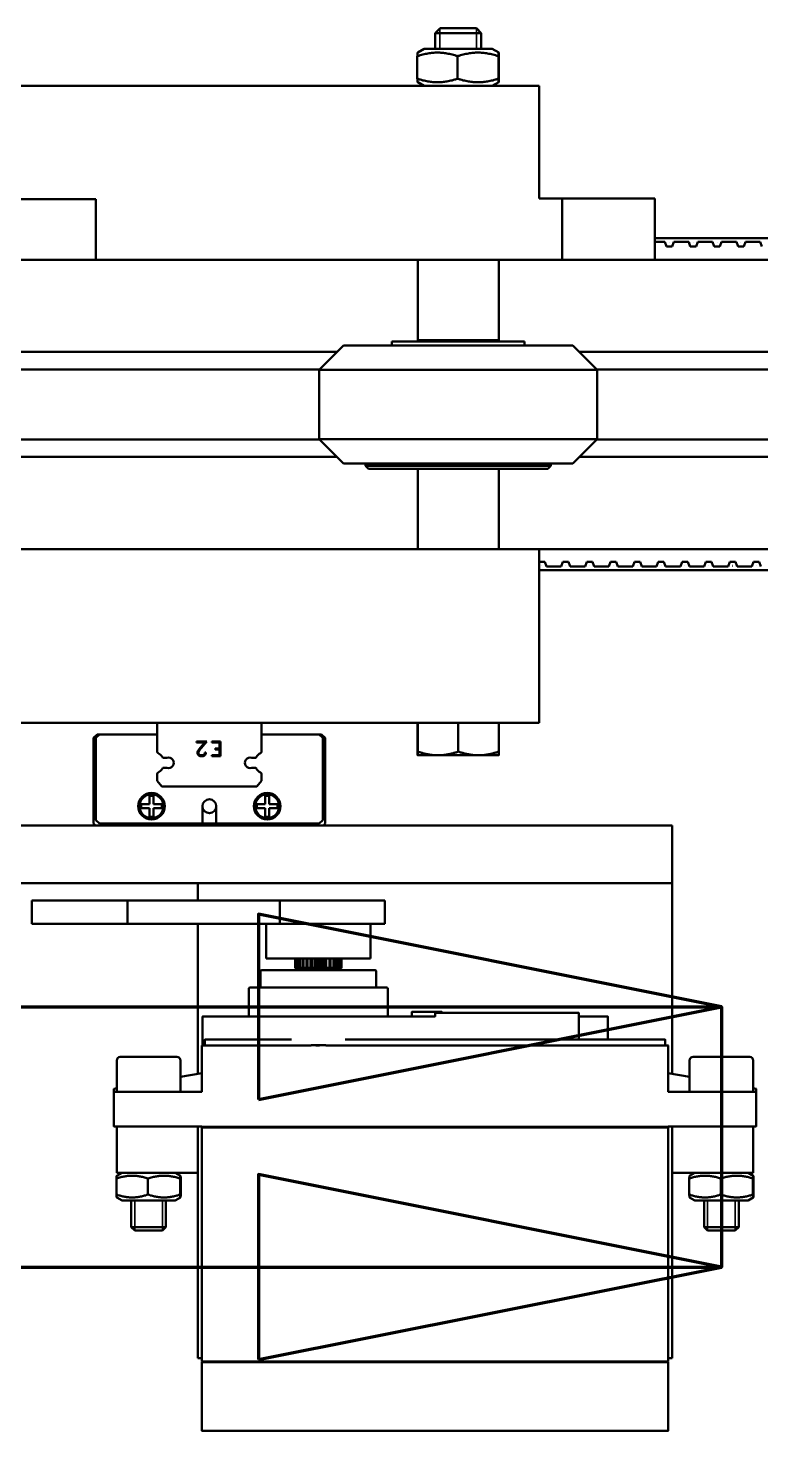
# Model space of a CAD drawing. Header units: millimetres. Extents: x 0 to 6720, y 0 to 4752.
# Drawn here: x 3018.8 to 3082.1, y 1817.4 to 1938.6 of the extents above; entities that cross this region are included whole.
import ezdxf

# ---------------------------------------------------------------- set-up
doc = ezdxf.new("R2010")
doc.units = ezdxf.units.MM
doc.header["$LTSCALE"] = 16
doc.linetypes.add('CHAIN', pattern=[0.3543, 0.2362, -0.0295, 0.0591, -0.0295])
for name, color, linetype, lineweight in [('Linia przekroju (ISO)', 7, 'CHAIN', 70), ('Widoczne (ISO)', 7, 'Continuous', 50), ('Widoczne wąskie (ISO)', 7, 'Continuous', 35)]:
    doc.layers.add(name, color=color, linetype=linetype, lineweight=lineweight)

# ---------------------------------------------------------------- blocks, each defined once
blk = doc.blocks.new('2dTransPrzekrój1')
at = {"layer": 'Linia przekroju (ISO)', "linetype": 'Continuous'}
for p, q in [((192.4192, 115.8785), (189.9192, 116.3785)), ((189.9192, 116.3785), (189.9192, 115.3785)), ((187.4192, 115.8785), (189.9192, 115.8785)), ((189.9192, 115.8785), (192.4192, 115.8785)), ((189.9192, 115.3785), (192.4192, 115.8785)), ((192.4192, 114.4737), (189.9192, 114.9737)), ((189.9192, 114.9737), (189.9192, 113.9737)), ((187.4192, 114.4737), (189.9192, 114.4737)), ((189.9192, 114.4737), (192.4192, 114.4737)), ((189.9192, 113.9737), (192.4192, 114.4737))]:
    blk.add_line(p, q, dxfattribs=at)
at = {"layer": 'Linia przekroju (ISO)', "linetype": 'CHAIN', "ltscale": 1.560925}
blk.add_line((192.4192, 115.8785), (192.4192, 114.4737), dxfattribs=at)
at = {"layer": 'Linia przekroju (ISO)', "linetype": 'Continuous', "lineweight": 140}
blk.add_line((192.4192, 115.8785), (192.4192, 114.4737), dxfattribs=at)
at = {"layer": 'Linia przekroju (ISO)', "linetype": 'Continuous', "flags": 128}
for points in [[(189.9192, 115.3785), (192.4192, 115.8785), (189.9192, 116.3785), (189.9192, 115.3785)], [(189.9192, 113.9737), (192.4192, 114.4737), (189.9192, 114.9737), (189.9192, 113.9737)]]:
    blk.add_lwpolyline(points, dxfattribs=at)
at = {"layer": 'Linia przekroju (ISO)'}
for points in [[(189.9192, 115.3785), (192.4192, 115.8785), (189.9192, 116.3785), (189.9192, 115.3785)], [(189.9192, 113.9737), (192.4192, 114.4737), (189.9192, 114.9737), (189.9192, 113.9737)]]:
    blk.add_solid(points, dxfattribs=at)

msp = doc.modelspace()

# ---------------------------------------------------------------- linework, layer by layer
at = {"layer": 'Widoczne (ISO)'}
for p, q in [((3054.39, 1938.57), (3053.96, 1938.14)), ((3054.39, 1938.57), (3057.53, 1938.57)), ((3057.53, 1938.57), (3057.96, 1938.14)), ((3057.96, 1938.14), (3053.96, 1938.14)), ((3053.96, 1936.77), (3053.96, 1938.14)), ((3057.96, 1936.77), (3057.96, 1938.14)), ((3052.43, 1936.14), (3052.43, 1934.2)), ((3053.01, 1936.77), (3052.46, 1936.46)), ((3058.91, 1936.77), (3053.01, 1936.77)), ((3055.91, 1936.14), (3055.91, 1934.2)), ((3058.91, 1936.77), (3059.46, 1936.46)), ((3059.43, 1936.14), (3059.43, 1934.2)), ((3059.48, 1936.14), (3059.48, 1934.2)), ((2962.96, 1933.57), (3062.96, 1933.57)), ((3053.01, 1933.57), (3052.46, 1933.89)), ((3058.91, 1933.57), (3059.46, 1933.89)), ((3062.96, 1933.57), (3062.96, 1923.85)), ((3014.66, 1923.81), (3024.66, 1923.81)), ((3024.66, 1923.81), (3024.66, 1918.57)), ((3062.96, 1923.85), (3064.96, 1923.85)), ((3064.96, 1923.85), (3064.96, 1918.57)), ((3064.96, 1923.85), (3072.96, 1923.85)), ((3072.96, 1923.85), (3072.96, 1918.57)), ((4017.77, 1920.41), (3072.96, 1920.43)), ((3072.96, 1920.11), (3073.82, 1920.11)), ((3073.82, 1920.11), (3073.96, 1919.72)), ((3073.96, 1919.72), (3074.45, 1919.72)), ((3074.21, 1920.07), (3074.21, 1920.07)), ((3074.21, 1920.07), (3074.21, 1920.07)), ((3074.21, 1920.07), (3074.21, 1920.07)), ((3074.21, 1920.07), (3074.21, 1920.07)), ((3074.45, 1919.72), (3074.6, 1920.11)), ((3074.6, 1920.11), (3075.88, 1920.11)), ((3075.88, 1920.11), (3076.02, 1919.72)), ((3076.02, 1919.72), (3076.52, 1919.72)), ((3076.27, 1920.07), (3076.27, 1920.07)), ((3076.27, 1920.07), (3076.27, 1920.07)), ((3076.27, 1920.07), (3076.27, 1920.07)), ((3076.27, 1920.07), (3076.27, 1920.07)), ((3076.52, 1919.72), (3076.66, 1920.11)), ((3076.66, 1920.11), (3077.94, 1920.11)), ((3077.94, 1920.11), (3078.08, 1919.72)), ((3078.08, 1919.72), (3078.58, 1919.72)), ((3078.33, 1920.07), (3078.33, 1920.07)), ((3078.33, 1920.07), (3078.33, 1920.07)), ((3078.33, 1920.07), (3078.33, 1920.07)), ((3078.33, 1920.07), (3078.33, 1920.07)), ((3078.58, 1919.72), (3078.72, 1920.11)), ((3078.72, 1920.11), (3080, 1920.11)), ((3080, 1920.11), (3080.15, 1919.72)), ((3080.15, 1919.72), (3080.64, 1919.72)), ((3080.39, 1920.07), (3080.39, 1920.07)), ((3080.39, 1920.07), (3080.39, 1920.07)), ((3080.39, 1920.07), (3080.39, 1920.07)), ((3080.39, 1920.07), (3080.39, 1920.07)), ((3080.64, 1919.72), (3080.78, 1920.11)), ((3080.78, 1920.11), (3082.06, 1920.11)), ((3082.06, 1920.11), (3082.21, 1919.72)), ((3024.66, 1918.57), (3014.66, 1918.57)), ((3064.96, 1918.57), (3024.66, 1918.57)), ((3052.46, 1918.57), (3052.46, 1911.62)), ((3059.46, 1918.57), (3059.46, 1911.62)), ((3064.96, 1918.57), (3072.96, 1918.57)), ((3072.96, 1918.57), (4017.77, 1918.57)), ((3045.48, 1910.6), (3001.26, 1910.6)), ((3046.06, 1911.17), (3043.96, 1909.07)), ((3046.06, 1911.17), (3065.86, 1911.17)), ((3050.22, 1911.5), (3061.69, 1911.5)), ((3050.22, 1911.5), (3050.22, 1911.17)), ((3052.46, 1911.62), (3059.46, 1911.62)), ((3053.96, 1911.5), (3053.96, 1911.62)), ((3057.96, 1911.5), (3057.96, 1911.62)), ((3061.69, 1911.5), (3061.69, 1911.17)), ((3065.86, 1911.17), (3067.96, 1909.07)), ((4017.77, 1910.6), (3066.43, 1910.6)), ((3001.26, 1909.1), (3043.98, 1909.1)), ((3043.96, 1909.07), (3067.96, 1909.07)), ((3043.96, 1909.07), (3043.96, 1903.07)), ((3067.93, 1909.1), (4017.77, 1909.1)), ((3067.96, 1909.07), (3067.96, 1903.07)), ((3043.98, 1903.05), (3001.26, 1903.05)), ((3043.96, 1903.07), (3067.96, 1903.07)), ((3046.06, 1900.97), (3043.96, 1903.07)), ((3065.86, 1900.97), (3067.96, 1903.07)), ((4017.77, 1903.05), (3067.93, 1903.05)), ((3001.26, 1901.55), (3045.48, 1901.55)), ((3046.06, 1900.97), (3065.86, 1900.97)), ((3047.96, 1900.97), (3047.96, 1900.77)), ((3063.96, 1900.97), (3063.96, 1900.77)), ((3066.43, 1901.55), (4017.77, 1901.55)), ((3047.96, 1900.77), (3063.96, 1900.77)), ((3048.21, 1900.52), (3047.96, 1900.77)), ((3048.21, 1900.52), (3063.71, 1900.52)), ((3052.46, 1900.52), (3052.46, 1893.57)), ((3059.46, 1900.52), (3059.46, 1893.57)), ((3063.71, 1900.52), (3063.96, 1900.77)), ((3011.26, 1893.57), (3062.96, 1893.57)), ((3062.96, 1893.57), (4017.77, 1893.57)), ((3062.96, 1878.57), (3062.96, 1893.57)), ((3063.44, 1892.47), (3062.96, 1892.47)), ((3063.58, 1892.07), (3063.44, 1892.47)), ((3065.01, 1892.47), (3064.86, 1892.07)), ((3065.5, 1892.47), (3065.01, 1892.47)), ((3065.64, 1892.07), (3065.5, 1892.47)), ((3067.07, 1892.47), (3066.92, 1892.07)), ((3067.56, 1892.47), (3067.07, 1892.47)), ((3067.7, 1892.07), (3067.56, 1892.47)), ((3069.13, 1892.47), (3068.98, 1892.07)), ((3069.62, 1892.47), (3069.13, 1892.47)), ((3069.76, 1892.07), (3069.62, 1892.47)), ((3071.19, 1892.47), (3071.04, 1892.07)), ((3071.68, 1892.47), (3071.19, 1892.47)), ((3071.82, 1892.07), (3071.68, 1892.47)), ((3073.25, 1892.47), (3073.11, 1892.07)), ((3073.74, 1892.47), (3073.25, 1892.47)), ((3073.88, 1892.07), (3073.74, 1892.47)), ((3075.31, 1892.47), (3075.17, 1892.07)), ((3075.8, 1892.47), (3075.31, 1892.47)), ((3075.94, 1892.07), (3075.8, 1892.47)), ((3077.37, 1892.47), (3077.23, 1892.07)), ((3077.86, 1892.47), (3077.37, 1892.47)), ((3078, 1892.07), (3077.86, 1892.47)), ((3079.43, 1892.47), (3079.29, 1892.07)), ((3079.92, 1892.47), (3079.43, 1892.47)), ((3080.06, 1892.07), (3079.92, 1892.47)), ((3081.49, 1892.47), (3081.35, 1892.07)), ((3081.98, 1892.47), (3081.49, 1892.47)), ((3082.12, 1892.07), (3081.98, 1892.47)), ((3062.96, 1891.76), (4017.77, 1891.74)), ((3063.19, 1892.12), (3063.19, 1892.12)), ((3063.19, 1892.12), (3063.19, 1892.12)), ((3063.19, 1892.12), (3063.19, 1892.12)), ((3063.19, 1892.12), (3063.19, 1892.12)), ((3064.86, 1892.07), (3063.58, 1892.07)), ((3065.25, 1892.12), (3065.25, 1892.12)), ((3065.25, 1892.12), (3065.25, 1892.12)), ((3065.25, 1892.12), (3065.25, 1892.12)), ((3065.25, 1892.12), (3065.25, 1892.12)), ((3066.92, 1892.07), (3065.64, 1892.07)), ((3067.32, 1892.12), (3067.31, 1892.12)), ((3067.31, 1892.12), (3067.32, 1892.12)), ((3067.31, 1892.12), (3067.31, 1892.12)), ((3067.32, 1892.12), (3067.32, 1892.12)), ((3068.98, 1892.07), (3067.7, 1892.07)), ((3069.38, 1892.12), (3069.37, 1892.12)), ((3069.37, 1892.12), (3069.38, 1892.12)), ((3069.37, 1892.12), (3069.37, 1892.12)), ((3069.38, 1892.12), (3069.38, 1892.12)), ((3071.04, 1892.07), (3069.76, 1892.07)), ((3071.44, 1892.12), (3071.43, 1892.12)), ((3071.43, 1892.12), (3071.44, 1892.12)), ((3071.43, 1892.12), (3071.43, 1892.12)), ((3071.44, 1892.12), (3071.44, 1892.12)), ((3073.11, 1892.07), (3071.82, 1892.07)), ((3073.5, 1892.12), (3073.49, 1892.12)), ((3073.49, 1892.12), (3073.5, 1892.12)), ((3073.49, 1892.12), (3073.49, 1892.12)), ((3073.5, 1892.12), (3073.5, 1892.12)), ((3075.17, 1892.07), (3073.88, 1892.07)), ((3075.56, 1892.12), (3075.55, 1892.12)), ((3075.55, 1892.12), (3075.56, 1892.12)), ((3075.55, 1892.12), (3075.55, 1892.12)), ((3075.56, 1892.12), (3075.56, 1892.12)), ((3077.23, 1892.07), (3075.94, 1892.07)), ((3077.62, 1892.12), (3077.61, 1892.12)), ((3077.61, 1892.12), (3077.62, 1892.12)), ((3077.61, 1892.12), (3077.61, 1892.12)), ((3077.62, 1892.12), (3077.62, 1892.12)), ((3079.29, 1892.07), (3078, 1892.07)), ((3079.68, 1892.12), (3079.67, 1892.12)), ((3079.67, 1892.12), (3079.68, 1892.12)), ((3079.67, 1892.12), (3079.67, 1892.12)), ((3079.68, 1892.12), (3079.68, 1892.12)), ((3081.35, 1892.07), (3080.06, 1892.07)), ((3081.74, 1892.12), (3081.73, 1892.12)), ((3081.73, 1892.12), (3081.74, 1892.12)), ((3081.73, 1892.12), (3081.73, 1892.12)), ((3081.74, 1892.12), (3081.74, 1892.12)), ((3062.96, 1878.57), (2993.55, 1878.57)), ((3029.96, 1876.07), (3029.96, 1878.57)), ((3038.96, 1878.57), (3038.96, 1876.07)), ((3052.45, 1878.57), (3052.45, 1876.09)), ((3052.46, 1878.57), (3052.46, 1876.09)), ((3055.97, 1878.57), (3055.97, 1876.09)), ((3059.46, 1878.57), (3059.46, 1876.09)), ((3024.76, 1877.57), (3024.46, 1877.27)), ((3024.46, 1877.27), (3024.46, 1869.87)), ((3024.66, 1877.27), (3024.96, 1877.57)), ((3024.66, 1870.17), (3024.66, 1877.27)), ((3024.96, 1877.57), (3024.76, 1877.57)), ((3024.96, 1877.57), (3029.96, 1877.57)), ((3033.36, 1876.88), (3033.36, 1876.96)), ((3033.36, 1876.96), (3034.24, 1876.96)), ((3034.06, 1876.88), (3033.36, 1876.88)), ((3033.66, 1876.42), (3034.06, 1876.88)), ((3034.24, 1876.96), (3033.74, 1876.4)), ((3034.67, 1876.88), (3034.67, 1876.96)), ((3034.67, 1876.96), (3035.41, 1876.96)), ((3035.33, 1876.88), (3034.67, 1876.88)), ((3035.33, 1876.37), (3035.33, 1876.88)), ((3035.41, 1876.96), (3035.41, 1875.69)), ((3038.96, 1877.57), (3043.96, 1877.57)), ((3043.96, 1877.57), (3044.26, 1877.27)), ((3044.16, 1877.57), (3043.96, 1877.57)), ((3044.46, 1877.27), (3044.16, 1877.57)), ((3044.26, 1877.27), (3044.26, 1870.17)), ((3044.46, 1869.87), (3044.46, 1877.27)), ((3030.79, 1875.54), (3030.51, 1875.54)), ((3033.42, 1876.06), (3033.48, 1876.18)), ((3033.42, 1875.94), (3033.42, 1876.06)), ((3033.48, 1875.81), (3033.42, 1875.94)), ((3033.48, 1876.18), (3033.66, 1876.42)), ((3033.55, 1875.75), (3033.48, 1875.81)), ((3033.57, 1876.17), (3033.51, 1876.05)), ((3033.51, 1876.05), (3033.51, 1875.94)), ((3033.51, 1875.94), (3033.56, 1875.83)), ((3033.67, 1875.69), (3033.55, 1875.75)), ((3033.56, 1875.83), (3033.68, 1875.77)), ((3033.74, 1876.4), (3033.57, 1876.17)), ((3033.91, 1875.69), (3033.67, 1875.69)), ((3033.68, 1875.77), (3033.91, 1875.77)), ((3033.91, 1875.77), (3034.02, 1875.83)), ((3034.04, 1875.75), (3033.91, 1875.69)), ((3034.02, 1875.83), (3034.08, 1875.94)), ((3034.1, 1875.81), (3034.04, 1875.75)), ((3034.08, 1876.01), (3034.16, 1876.01)), ((3034.08, 1875.94), (3034.08, 1876.01)), ((3034.16, 1875.93), (3034.1, 1875.81)), ((3034.16, 1876.01), (3034.16, 1875.93)), ((3034.67, 1875.77), (3035.33, 1875.77)), ((3034.67, 1875.69), (3034.67, 1875.77)), ((3035.41, 1875.69), (3034.67, 1875.69)), ((3034.97, 1876.28), (3034.97, 1876.37)), ((3034.97, 1876.37), (3035.33, 1876.37)), ((3035.33, 1876.28), (3034.97, 1876.28)), ((3035.33, 1875.77), (3035.33, 1876.28)), ((3038.41, 1875.54), (3038.13, 1875.54)), ((3052.46, 1875.77), (3052.46, 1875.77)), ((3052.46, 1875.77), (3054.22, 1875.77)), ((3052.46, 1875.77), (3052.46, 1875.77)), ((3054.22, 1875.77), (3057.72, 1875.77)), ((3057.72, 1875.77), (3059.46, 1875.77)), ((3059.46, 1875.77), (3059.46, 1875.77)), ((3030.51, 1874.69), (3030.79, 1874.69)), ((3038.13, 1874.69), (3038.41, 1874.69)), ((3029.96, 1873.56), (3029.96, 1874.16)), ((3030.36, 1873.07), (3029.96, 1873.56)), ((3038.56, 1873.07), (3030.36, 1873.07)), ((3038.96, 1873.56), (3038.56, 1873.07)), ((3038.96, 1874.16), (3038.96, 1873.56)), ((3033.86, 1869.87), (3033.86, 1871.37)), ((3035.06, 1871.37), (3035.06, 1869.87)), ((3074.46, 1869.72), (3004.96, 1869.72)), ((3024.46, 1869.87), (3024.61, 1869.72)), ((3024.96, 1869.87), (3024.66, 1870.17)), ((3033.86, 1869.87), (3024.96, 1869.87)), ((3035.06, 1869.87), (3033.86, 1869.87)), ((3043.96, 1869.87), (3035.06, 1869.87)), ((3044.26, 1870.17), (3043.96, 1869.87)), ((3044.31, 1869.72), (3044.46, 1869.87)), ((3074.46, 1869.72), (3074.46, 1864.72)), ((3074.46, 1864.72), (2994.46, 1864.72)), ((3033.46, 1864.72), (3033.46, 1863.22)), ((3074.46, 1864.72), (3074.46, 1848.25)), ((3019.12, 1863.22), (3021.18, 1863.22)), ((3019.12, 1861.22), (3019.12, 1863.22)), ((3021.18, 1863.22), (3027.39, 1863.22)), ((3027.39, 1861.22), (3027.39, 1863.22)), ((3027.39, 1863.22), (3040.54, 1863.22)), ((3040.54, 1863.22), (3049.63, 1863.22)), ((3040.54, 1861.22), (3040.54, 1863.22)), ((3049.63, 1861.22), (3049.63, 1863.22)), ((3021.18, 1861.22), (3019.12, 1861.22)), ((3027.39, 1861.22), (3021.18, 1861.22)), ((3027.39, 1861.22), (3040.54, 1861.22)), ((3033.46, 1861.22), (3033.46, 1848.25)), ((3039.38, 1861.22), (3039.38, 1858.22)), ((3040.54, 1861.22), (3049.63, 1861.22)), ((3048.38, 1861.22), (3048.38, 1858.22)), ((3039.38, 1858.22), (3048.38, 1858.22)), ((3041.88, 1857.42), (3041.88, 1858.22)), ((3041.88, 1858.22), (3041.88, 1857.38)), ((3041.88, 1857.42), (3041.92, 1857.42)), ((3041.88, 1857.38), (3042.36, 1857.22)), ((3041.92, 1857.42), (3041.92, 1858.22)), ((3042.39, 1857.22), (3041.93, 1857.38)), ((3041.94, 1857.42), (3041.94, 1858.22)), ((3041.94, 1857.42), (3042.04, 1857.42)), ((3042.04, 1857.42), (3042.04, 1858.22)), ((3042.49, 1857.22), (3042.06, 1857.38)), ((3042.08, 1857.42), (3042.08, 1858.22)), ((3042.08, 1857.42), (3042.24, 1857.42)), ((3042.24, 1857.42), (3042.24, 1858.22)), ((3042.65, 1857.22), (3042.26, 1857.38)), ((3042.29, 1857.42), (3042.29, 1858.22)), ((3042.29, 1857.42), (3042.51, 1857.42)), ((3042.51, 1857.42), (3042.51, 1858.22)), ((3042.86, 1857.22), (3042.54, 1857.38)), ((3042.58, 1857.42), (3042.58, 1858.22)), ((3042.58, 1857.42), (3042.84, 1857.42)), ((3042.84, 1857.42), (3042.84, 1858.22)), ((3043.12, 1857.22), (3042.88, 1857.38)), ((3042.93, 1857.42), (3042.93, 1858.22)), ((3042.93, 1857.42), (3043.21, 1857.42)), ((3043.21, 1857.42), (3043.21, 1858.22)), ((3043.21, 1857.42), (3043.22, 1857.42)), ((3043.4, 1857.22), (3043.21, 1857.42)), ((3043.22, 1857.42), (3043.22, 1858.22)), ((3043.41, 1857.22), (3043.26, 1857.38)), ((3043.31, 1857.42), (3043.31, 1858.22)), ((3043.31, 1857.42), (3043.54, 1857.42)), ((3043.54, 1857.42), (3043.54, 1858.22)), ((3043.54, 1857.42), (3043.62, 1857.42)), ((3043.64, 1857.22), (3043.54, 1857.42)), ((3043.62, 1857.42), (3043.62, 1858.22)), ((3043.72, 1857.22), (3043.67, 1857.38)), ((3043.72, 1857.42), (3043.72, 1858.22)), ((3043.72, 1857.42), (3043.88, 1857.42)), ((3043.88, 1857.42), (3043.88, 1858.22)), ((3043.88, 1857.42), (3044.04, 1857.42)), ((3043.88, 1857.22), (3043.88, 1857.42)), ((3044.04, 1857.42), (3044.04, 1858.22)), ((3044.04, 1857.22), (3044.09, 1857.38)), ((3044.13, 1857.22), (3044.23, 1857.42)), ((3044.14, 1857.42), (3044.14, 1858.22)), ((3044.14, 1857.42), (3044.23, 1857.42)), ((3044.23, 1857.42), (3044.23, 1858.22)), ((3044.23, 1857.42), (3044.45, 1857.42)), ((3044.35, 1857.22), (3044.5, 1857.38)), ((3044.36, 1857.22), (3044.55, 1857.42)), ((3044.45, 1857.42), (3044.45, 1858.22)), ((3044.55, 1857.42), (3044.55, 1858.22)), ((3044.55, 1857.42), (3044.55, 1858.22)), ((3044.55, 1857.42), (3044.84, 1857.42)), ((3044.55, 1857.42), (3044.55, 1857.42)), ((3044.65, 1857.22), (3044.88, 1857.38)), ((3044.84, 1857.42), (3044.84, 1858.22)), ((3044.9, 1857.22), (3045.22, 1857.38)), ((3044.92, 1857.42), (3044.92, 1858.22)), ((3044.92, 1857.42), (3045.18, 1857.42)), ((3045.12, 1857.22), (3045.5, 1857.38)), ((3045.18, 1857.42), (3045.18, 1858.22)), ((3045.26, 1857.42), (3045.26, 1858.22)), ((3045.26, 1857.42), (3045.47, 1857.42)), ((3045.28, 1857.22), (3045.71, 1857.38)), ((3045.38, 1857.22), (3045.84, 1857.38)), ((3045.41, 1857.22), (3045.88, 1857.38)), ((3045.47, 1857.42), (3045.47, 1858.22)), ((3045.53, 1857.42), (3045.53, 1858.22)), ((3045.53, 1857.42), (3045.69, 1857.42)), ((3045.69, 1857.42), (3045.69, 1858.22)), ((3045.73, 1857.42), (3045.73, 1858.22)), ((3045.73, 1857.42), (3045.83, 1857.42)), ((3045.83, 1857.42), (3045.83, 1858.22)), ((3045.85, 1857.42), (3045.85, 1858.22)), ((3045.85, 1857.42), (3045.88, 1857.42)), ((3045.88, 1857.42), (3045.88, 1858.22)), ((3045.88, 1858.22), (3045.88, 1857.38)), ((3038.88, 1857.12), (3038.88, 1855.82)), ((3048.78, 1857.22), (3038.98, 1857.22)), ((3048.88, 1857.12), (3048.88, 1855.82)), ((3037.88, 1855.62), (3037.88, 1853.32)), ((3049.78, 1855.72), (3037.98, 1855.72)), ((3049.88, 1855.62), (3049.88, 1853.32)), ((3051.96, 1853.61), (3051.96, 1853.23)), ((3054.55, 1853.62), (3051.97, 1853.62)), ((3054.56, 1853.61), (3054.56, 1853.54)), ((3033.88, 1850.73), (3033.88, 1853.21)), ((3046.5, 1853.22), (3033.89, 1853.22)), ((3046.51, 1853.22), (3046.5, 1853.22)), ((3046.51, 1853.22), (3053.95, 1853.22)), ((3053.96, 1853.23), (3053.96, 1853.52)), ((3053.97, 1853.53), (3066.38, 1853.53)), ((3054.56, 1853.53), (3054.56, 1853.54)), ((3066.39, 1853.52), (3066.39, 1851.23)), ((3066.4, 1853.22), (3067.52, 1853.22)), ((3066.4, 1853.21), (3066.4, 1853.22)), ((3067.52, 1853.22), (3068.88, 1853.22)), ((3068.88, 1853.22), (3068.88, 1853.22)), ((3068.88, 1853.22), (3068.88, 1853.22)), ((3068.88, 1853.22), (3068.88, 1853.22)), ((3068.89, 1853.21), (3068.89, 1851.23)), ((3034.06, 1850.73), (3034.06, 1851.21)), ((3034.07, 1851.22), (3041.57, 1851.22)), ((3046.19, 1851.22), (3073.85, 1851.22)), ((3073.86, 1851.21), (3073.86, 1850.73)), ((3033.81, 1846.73), (3033.81, 1850.71)), ((3033.91, 1850.72), (3033.82, 1850.72)), ((3033.91, 1850.72), (3043.25, 1850.72)), ((3044.51, 1850.72), (3074.01, 1850.72)), ((3074.1, 1850.72), (3074.01, 1850.72)), ((3074.11, 1850.71), (3074.11, 1846.73)), ((3026.46, 1849.42), (3026.46, 1846.72)), ((3026.76, 1849.72), (3031.66, 1849.72)), ((3031.96, 1849.42), (3031.96, 1846.72)), ((3075.96, 1849.42), (3075.96, 1846.72)), ((3076.26, 1849.72), (3081.16, 1849.72)), ((3081.46, 1849.42), (3081.46, 1846.72)), ((3031.96, 1847.99), (3033.8, 1848.31)), ((3074.12, 1848.31), (3075.96, 1847.99)), ((3026.21, 1846.73), (3026.21, 1846.96)), ((3026.21, 1846.73), (3026.21, 1846.71)), ((3026.21, 1843.73), (3026.21, 1846.71)), ((3026.22, 1846.97), (3026.46, 1847.02)), ((3027.21, 1846.72), (3026.22, 1846.72)), ((3027.21, 1846.72), (3033.8, 1846.72)), ((3074.12, 1846.72), (3080.71, 1846.72)), ((3081.7, 1846.72), (3080.71, 1846.72)), ((3081.46, 1847.02), (3081.7, 1846.97)), ((3081.71, 1846.96), (3081.71, 1846.73)), ((3081.71, 1846.71), (3081.71, 1846.73)), ((3081.71, 1846.71), (3081.71, 1843.73)), ((3026.22, 1843.72), (3026.46, 1843.72)), ((3033.46, 1843.72), (3026.46, 1843.72)), ((3026.46, 1839.72), (3026.46, 1843.72)), ((3033.8, 1843.72), (3033.46, 1843.72)), ((3033.46, 1839.72), (3033.46, 1843.72)), ((3033.81, 1843.68), (3033.81, 1843.72)), ((3033.91, 1843.68), (3033.81, 1843.68)), ((3033.81, 1843.63), (3033.91, 1843.63)), ((3033.81, 1823.42), (3033.81, 1843.63)), ((3033.86, 1843.63), (3033.86, 1843.68)), ((3074.01, 1843.68), (3033.91, 1843.68)), ((3033.91, 1843.63), (3074.01, 1843.63)), ((3074.11, 1843.68), (3074.01, 1843.68)), ((3074.01, 1843.63), (3074.11, 1843.63)), ((3074.06, 1843.68), (3074.06, 1843.63)), ((3074.11, 1843.72), (3074.11, 1843.68)), ((3074.11, 1843.63), (3074.11, 1823.42)), ((3074.46, 1843.72), (3074.12, 1843.72)), ((3074.46, 1843.72), (3074.46, 1839.72)), ((3074.46, 1843.72), (3081.46, 1843.72)), ((3081.46, 1843.72), (3081.7, 1843.72)), ((3081.46, 1843.72), (3081.46, 1839.72)), ((3026.43, 1837.83), (3026.43, 1839.22)), ((3033.46, 1839.72), (3026.46, 1839.72)), ((3026.91, 1839.72), (3026.46, 1839.46)), ((3029.15, 1837.83), (3029.15, 1839.22)), ((3031.51, 1839.72), (3031.96, 1839.46)), ((3031.93, 1837.83), (3031.93, 1839.22)), ((3031.99, 1837.83), (3031.99, 1839.22)), ((3033.46, 1839.72), (3033.46, 1823.72)), ((3074.46, 1839.72), (3081.46, 1839.72)), ((3074.46, 1839.72), (3074.46, 1823.72)), ((3075.93, 1837.83), (3075.93, 1839.22)), ((3076.41, 1839.72), (3075.96, 1839.46)), ((3078.65, 1837.83), (3078.65, 1839.22)), ((3081.01, 1839.72), (3081.46, 1839.46)), ((3081.43, 1837.83), (3081.43, 1839.22)), ((3081.49, 1837.83), (3081.49, 1839.22)), ((3026.91, 1837.32), (3026.46, 1837.58)), ((3026.91, 1837.32), (3031.51, 1837.32)), ((3027.71, 1837.32), (3027.71, 1835.03)), ((3030.71, 1837.32), (3030.71, 1835.03)), ((3031.51, 1837.32), (3031.96, 1837.58)), ((3076.41, 1837.32), (3075.96, 1837.58)), ((3076.41, 1837.32), (3081.01, 1837.32)), ((3077.21, 1837.32), (3077.21, 1835.03)), ((3080.21, 1837.32), (3080.21, 1835.03)), ((3081.01, 1837.32), (3081.46, 1837.58)), ((3027.71, 1835.03), (3030.71, 1835.03)), ((3028.01, 1834.72), (3027.71, 1835.03)), ((3030.4, 1834.72), (3028.01, 1834.72)), ((3030.4, 1834.72), (3030.71, 1835.03)), ((3077.21, 1835.03), (3080.21, 1835.03)), ((3077.51, 1834.72), (3077.21, 1835.03)), ((3079.9, 1834.72), (3077.51, 1834.72)), ((3079.9, 1834.72), (3080.21, 1835.03)), ((3033.81, 1823.72), (3033.46, 1823.72)), ((3033.91, 1823.42), (3033.81, 1823.42)), ((3033.81, 1817.43), (3033.81, 1823.37)), ((3033.81, 1823.37), (3033.91, 1823.37)), ((3033.86, 1823.37), (3033.86, 1823.42)), ((3074.01, 1823.42), (3033.91, 1823.42)), ((3033.91, 1823.37), (3074.01, 1823.37)), ((3074.11, 1823.42), (3074.01, 1823.42)), ((3074.01, 1823.37), (3074.11, 1823.37)), ((3074.06, 1823.37), (3074.06, 1823.42)), ((3074.46, 1823.72), (3074.11, 1823.72)), ((3074.11, 1823.37), (3074.11, 1817.43)), ((3033.82, 1817.42), (3033.91, 1817.42)), ((3074.01, 1817.42), (3033.91, 1817.42)), ((3074.01, 1817.42), (3074.1, 1817.42))]:
    msp.add_line(p, q, dxfattribs=at)
for centre, radius in [((3029.46, 1871.37), 1.15), ((3029.46, 1871.37), 1.1), ((3029.46, 1871.37), 1.03), ((3039.46, 1871.37), 1.15), ((3039.46, 1871.37), 1.1), ((3039.46, 1871.37), 1.03)]:
    msp.add_circle(centre, radius, dxfattribs=at)
for centre, radius, start, end in [((3030.09, 1876.07), 0.13, 180, 242.0331), ((3029.58, 1875.12), 0.95, 30.8822, 62.0331), ((3030.51, 1875.67), 0.13, 210.8822, 270), ((3030.94, 1875.12), 0.45, 250.5564, 109.4436), ((3037.98, 1875.12), 0.45, 70.5564, 289.4436), ((3038.41, 1875.67), 0.13, 270, 329.1178), ((3039.33, 1875.12), 0.95, 117.9669, 149.1178), ((3038.83, 1876.07), 0.13, 297.9669, 0), ((3030.09, 1874.16), 0.13, 117.9669, 180), ((3029.58, 1875.12), 0.95, 297.9669, 329.1178), ((3030.51, 1874.56), 0.13, 90, 149.1178), ((3038.41, 1874.56), 0.13, 30.8822, 90), ((3039.33, 1875.12), 0.95, 210.8822, 242.0331), ((3038.83, 1874.16), 0.13, 360, 62.0331), ((3034.46, 1871.37), 0.6, 0, 180), ((3034.46, 1871.37), 0.6, 180, 0), ((3038.98, 1857.12), 0.1, 90, 180), ((3048.78, 1857.12), 0.1, 0, 90), ((3037.98, 1855.62), 0.1, 90, 180), ((3038.78, 1855.82), 0.1, 270, 0), ((3048.98, 1855.82), 0.1, 180, 270), ((3049.78, 1855.62), 0.1, 0, 90), ((3051.97, 1853.61), 0.01, 90, 180), ((3054.55, 1853.61), 0.01, 0, 90), ((3033.89, 1853.21), 0.01, 90, 180), ((3037.78, 1853.32), 0.1, 270, 0), ((3049.98, 1853.32), 0.1, 180, 270), ((3051.95, 1853.23), 0.01, 270, 0), ((3053.95, 1853.23), 0.01, 270, 0), ((3053.97, 1853.52), 0.01, 90, 180), ((3066.38, 1853.52), 0.01, 0, 90), ((3066.4, 1853.23), 0.01, 180, 270), ((3034.07, 1851.21), 0.01, 90, 180), ((3066.4, 1851.23), 0.01, 180, 270), ((3073.85, 1851.21), 0.01, 0, 90), ((3033.82, 1850.71), 0.01, 90, 180), ((3033.87, 1850.73), 0.01, 270, 0), ((3034.05, 1850.73), 0.01, 270, 0), ((3073.87, 1850.73), 0.01, 180, 270), ((3074.1, 1850.71), 0.01, 0, 90), ((3026.76, 1849.42), 0.3, 90, 180), ((3031.66, 1849.42), 0.3, 0, 90), ((3076.26, 1849.42), 0.3, 90, 180), ((3081.16, 1849.42), 0.3, 0, 90), ((3033.8, 1848.32), 0.01, 280, 0), ((3074.12, 1848.32), 0.01, 180, 260), ((3026.22, 1846.96), 0.01, 100, 180), ((3026.22, 1846.71), 0.01, 90, 180), ((3033.8, 1846.73), 0.01, 270, 0), ((3074.12, 1846.73), 0.01, 180, 270), ((3081.7, 1846.96), 0.01, 0, 80), ((3081.7, 1846.71), 0.01, 0, 90), ((3026.22, 1843.73), 0.01, 180, 270), ((3033.8, 1843.71), 0.01, 0, 90), ((3074.12, 1843.71), 0.01, 90, 180), ((3081.7, 1843.73), 0.01, 270, 0), ((3033.82, 1817.43), 0.01, 180, 270), ((3074.1, 1817.43), 0.01, 270, 0)]:
    msp.add_arc(centre, radius, start, end, dxfattribs=at)
for major_axis, ratio, start_param, end_param in [((-1.63, 1.63), 0.713293, 0.595065, 0.619593), ((-1.74, 1.74), 0.565773, 0.699786, 0.724315), ((-1.5, 1.5), 0.884725, 0.49034, 0.514869), ((-1.83, 1.83), 0.434812, 0.804506, 0.829034), ((-1.47, -1.47), 0.916331, 5.098011, 5.12254), ((-1.91, 1.91), 0.315299, 0.909223, 0.933751), ((-1.61, -1.61), 0.73996, 4.993292, 5.01782), ((-1.96, 1.96), 0.203452, 1.013942, 1.038471), ((-1.72, -1.72), 0.589044, 4.888573, 4.913101), ((-1.99, 1.99), 0.096289, 1.118662, 1.14319), ((-1.82, -1.82), 0.455726, 4.783853, 4.808382), ((-2, 2), 0.008727, 5.035275, 5.059803), ((-1.9, -1.9), 0.334595, 4.679134, 4.703662), ((-1.99, 1.99), 0.113936, 4.930555, 4.955084), ((-1.95, -1.95), 0.221695, 4.574414, 4.598943), ((-1.95, 1.95), 0.221695, 4.825836, 4.850364), ((-1.99, -1.99), 0.113936, 4.469694, 4.494223), ((1.9, -1.9), 0.334595, 1.579523, 1.604052), ((-2, -2), 0.008727, 4.364975, 4.389503), ((-1.82, 1.82), 0.455727, 4.616396, 4.640924), ((-1.99, -1.99), 0.096289, 1.998402, 2.02293), ((-1.72, 1.72), 0.589046, 4.511675, 4.536204), ((-1.96, -1.96), 0.203452, 2.103123, 2.127651), ((-1.61, 1.61), 0.739961, 4.406957, 4.431485), ((-1.91, -1.91), 0.315299, 2.207842, 2.232371), ((-1.47, 1.47), 0.916332, 4.302233, 4.326761), ((-1.83, -1.83), 0.434812, 2.312561, 2.33709), ((-1.5, -1.5), 0.884725, 2.626721, 2.651249), ((-1.74, -1.74), 0.565773, 2.417281, 2.44181), ((-1.63, -1.63), 0.713293, 2.522002, 2.546531)]:
    msp.add_ellipse((3043.88, 1856.73), major_axis=major_axis, ratio=ratio, start_param=start_param, end_param=end_param, dxfattribs=at)
for points, weights in [([(3052.43, 1936.14), (3052.45, 1936.45), (3052.46, 1936.46)], [1, 1.07549345042, 1.07730569564]), ([(3055.91, 1936.14), (3054.17, 1936.73), (3052.43, 1936.14)], [1, 1.15470053838, 1]), ([(3059.43, 1936.14), (3057.67, 1936.73), (3055.91, 1936.14)], [1, 1.15470053838, 1]), ([(3059.48, 1936.14), (3059.46, 1936.73), (3059.43, 1936.14)], [1, 1.15470053838, 1]), ([(3052.43, 1934.2), (3054.17, 1933.62), (3055.91, 1934.2)], [1, 1.15470053838, 1]), ([(3052.46, 1933.89), (3052.45, 1933.9), (3052.43, 1934.2)], [1.07730569564, 1.07549345041, 1]), ([(3055.91, 1934.2), (3057.67, 1933.62), (3059.43, 1934.2)], [1, 1.15470053838, 1]), ([(3059.43, 1934.2), (3059.46, 1933.62), (3059.48, 1934.2)], [1, 1.15470053838, 1]), ([(3052.45, 1876.09), (3052.45, 1875.77), (3052.46, 1875.77)], [1.01001874936, 1.04314139574, 1]), ([(3052.46, 1876.09), (3053.4, 1875.77), (3054.22, 1875.77)], [1.01001874936, 1.04314139574, 1]), ([(3052.46, 1875.77), (3052.46, 1875.77), (3052.46, 1876.09)], [1, 1.04314139574, 1.01001874936]), ([(3054.22, 1875.77), (3055.03, 1875.77), (3055.97, 1876.09)], [1, 1.04314139574, 1.01001874936]), ([(3055.97, 1876.09), (3056.91, 1875.77), (3057.72, 1875.77)], [1.01001874936, 1.04314139574, 1]), ([(3057.72, 1875.77), (3058.53, 1875.77), (3059.46, 1876.09)], [1, 1.04314139574, 1.01001874936]), ([(3059.46, 1876.09), (3059.46, 1875.77), (3059.46, 1875.77)], [1.01001874936, 1.04294500414, 1.00050890892]), ([(3029.28, 1871.55), (3029.28, 1871.71), (3029.28, 1872.27)], [2.78445648358, 2.21978215716, 1.1021890636]), ([(3029.28, 1872.27), (3029.46, 1872.27), (3029.64, 1872.27)], [1.06171421811, 1.0827403032, 1.06171421811]), ([(3029.64, 1872.27), (3029.64, 1871.71), (3029.64, 1871.55)], [1.1021890636, 2.21978215717, 2.7844564836]), ([(3039.28, 1871.55), (3039.28, 1871.71), (3039.28, 1872.27)], [2.78445648358, 2.21978215716, 1.1021890636]), ([(3039.28, 1872.27), (3039.46, 1872.27), (3039.64, 1872.27)], [1.06171421811, 1.0827403032, 1.06171421811]), ([(3039.64, 1872.27), (3039.64, 1871.71), (3039.64, 1871.55)], [1.1021890636, 2.21978215717, 2.7844564836]), ([(3028.56, 1871.19), (3028.56, 1871.37), (3028.56, 1871.55)], [2.87488749857, 2.93182149092, 2.87488749858]), ([(3028.56, 1871.55), (3029.12, 1871.55), (3029.28, 1871.55)], [1.1021890636, 2.21978215717, 2.7844564836]), ([(3029.28, 1871.19), (3029.12, 1871.19), (3028.56, 1871.19)], [2.78445648358, 2.21978215716, 1.10218906361]), ([(3029.28, 1870.47), (3029.28, 1871.04), (3029.28, 1871.19)], [1.1021890636, 2.21978215717, 2.7844564836]), ([(3029.64, 1871.55), (3029.79, 1871.55), (3030.36, 1871.55)], [2.78445648358, 2.21978215716, 1.10218906361]), ([(3030.36, 1871.19), (3029.79, 1871.19), (3029.64, 1871.19)], [1.1021890636, 2.21978215717, 2.7844564836]), ([(3029.64, 1871.19), (3029.64, 1871.04), (3029.64, 1870.47)], [2.78445648358, 2.21978215716, 1.10218906361]), ([(3030.36, 1871.19), (3030.36, 1871.37), (3030.36, 1871.55)], [2.87488749858, 2.93182149093, 2.87488749857]), ([(3038.56, 1871.19), (3038.56, 1871.37), (3038.56, 1871.55)], [2.87488749857, 2.93182149093, 2.87488749858]), ([(3038.56, 1871.55), (3039.12, 1871.55), (3039.28, 1871.55)], [1.1021890636, 2.21978215717, 2.7844564836]), ([(3039.28, 1871.19), (3039.12, 1871.19), (3038.56, 1871.19)], [2.78445648358, 2.21978215716, 1.10218906361]), ([(3039.28, 1870.47), (3039.28, 1871.04), (3039.28, 1871.19)], [1.1021890636, 2.21978215717, 2.7844564836]), ([(3039.64, 1871.55), (3039.79, 1871.55), (3040.36, 1871.55)], [2.78445648358, 2.21978215716, 1.10218906361]), ([(3040.36, 1871.19), (3039.79, 1871.19), (3039.64, 1871.19)], [1.1021890636, 2.21978215717, 2.7844564836]), ([(3039.64, 1871.19), (3039.64, 1871.04), (3039.64, 1870.47)], [2.78445648358, 2.21978215716, 1.1021890636]), ([(3040.36, 1871.19), (3040.36, 1871.37), (3040.36, 1871.55)], [2.87488749858, 2.93182149092, 2.87488749857]), ([(3029.64, 1870.47), (3029.46, 1870.47), (3029.28, 1870.47)], [1.06171421811, 1.0827403032, 1.06171421811]), ([(3039.64, 1870.47), (3039.46, 1870.47), (3039.28, 1870.47)], [1.06171421811, 1.0827403032, 1.06171421811]), ([(3026.43, 1839.22), (3026.44, 1839.45), (3026.46, 1839.46)], [1, 1.07451277643, 1.0772461795]), ([(3029.15, 1839.22), (3027.79, 1839.68), (3026.43, 1839.22)], [1, 1.15470053838, 1]), ([(3031.93, 1839.22), (3030.54, 1839.68), (3029.15, 1839.22)], [1, 1.15470053838, 1]), ([(3031.99, 1839.22), (3031.96, 1839.68), (3031.93, 1839.22)], [1, 1.15470053838, 1]), ([(3075.93, 1839.22), (3075.94, 1839.45), (3075.96, 1839.46)], [1, 1.07451277643, 1.0772461795]), ([(3078.65, 1839.22), (3077.29, 1839.68), (3075.93, 1839.22)], [1, 1.15470053838, 1]), ([(3081.43, 1839.22), (3080.04, 1839.68), (3078.65, 1839.22)], [1, 1.15470053838, 1]), ([(3081.49, 1839.22), (3081.46, 1839.68), (3081.43, 1839.22)], [1, 1.15470053838, 1]), ([(3026.46, 1837.58), (3026.44, 1837.59), (3026.43, 1837.83)], [1.0772461795, 1.07451277643, 1]), ([(3026.43, 1837.83), (3027.79, 1837.37), (3029.15, 1837.83)], [1, 1.15470053838, 1]), ([(3029.15, 1837.83), (3030.54, 1837.37), (3031.93, 1837.83)], [1, 1.15470053838, 1]), ([(3031.93, 1837.83), (3031.96, 1837.37), (3031.99, 1837.83)], [1, 1.15470053838, 1]), ([(3075.96, 1837.58), (3075.94, 1837.59), (3075.93, 1837.83)], [1.0772461795, 1.07451277643, 1]), ([(3075.93, 1837.83), (3077.29, 1837.37), (3078.65, 1837.83)], [1, 1.15470053838, 1]), ([(3078.65, 1837.83), (3080.04, 1837.37), (3081.43, 1837.83)], [1, 1.15470053838, 1]), ([(3081.43, 1837.83), (3081.46, 1837.37), (3081.49, 1837.83)], [1, 1.15470053838, 1])]:
    msp.add_rational_spline(points, weights, degree=2, dxfattribs=at)
for points in [[(3054.55, 1853.54), (3054.55, 1853.54), (3054.55, 1853.54), (3054.55, 1853.54)], [(3068.89, 1853.21), (3068.89, 1853.21), (3068.89, 1853.21), (3068.89, 1853.21)], [(3043.33, 1850.73), (3043.3, 1850.73), (3043.28, 1850.73), (3043.25, 1850.73)], [(3043.25, 1850.73), (3043.28, 1850.73), (3043.3, 1850.73), (3043.33, 1850.73)], [(3043.25, 1850.73), (3043.25, 1850.73), (3043.25, 1850.73), (3043.25, 1850.73)], [(3043.25, 1850.72), (3043.25, 1850.72), (3043.25, 1850.72), (3043.25, 1850.72)], [(3043.7, 1850.72), (3043.76, 1850.72), (3043.82, 1850.72), (3043.88, 1850.72)], [(3043.7, 1850.72), (3043.71, 1850.72), (3043.72, 1850.72), (3043.73, 1850.72)], [(3043.88, 1850.72), (3043.88, 1850.72), (3043.88, 1850.72), (3043.88, 1850.72)], [(3044.51, 1850.73), (3044.51, 1850.73), (3044.51, 1850.73), (3044.51, 1850.73)], [(3044.51, 1850.72), (3044.51, 1850.72), (3044.51, 1850.72), (3044.51, 1850.72)]]:
    msp.add_open_spline(points, degree=3, dxfattribs=at)
for points, knots in [([(3054.55, 1853.53), (3054.55, 1853.53), (3054.55, 1853.53), (3054.55, 1853.54), (3054.55, 1853.54), (3054.55, 1853.54), (3054.55, 1853.54)], [0, 0, 0, 0, 0.00001629133, 0.00001629133, 0.00001629133, 0.00001635256, 0.00001635256, 0.00001635256, 0.00001635256]), ([(3068.88, 1853.22), (3068.88, 1853.22), (3068.88, 1853.22), (3068.88, 1853.22), (3068.88, 1853.22), (3068.89, 1853.22), (3068.89, 1853.22), (3068.89, 1853.22), (3068.89, 1853.22), (3068.89, 1853.21)], [0, 0, 0, 0, 0.000031377, 0.000031377, 0.000093905, 0.000093905, 0.000217204, 0.000217204, 0.00144509, 0.00144509, 0.00144509, 0.00144509]), ([(3068.89, 1851.23), (3068.89, 1851.23), (3068.89, 1851.23), (3068.89, 1851.23), (3068.89, 1851.23), (3068.9, 1851.23), (3068.9, 1851.23), (3068.9, 1851.22), (3068.9, 1851.22), (3068.9, 1851.22), (3068.9, 1851.22), (3068.9, 1851.22), (3068.9, 1851.22), (3068.9, 1851.22)], [0, 0, 0, 0, 0.000200977, 0.000200977, 0.000529656, 0.000529656, 0.000854578, 0.000854578, 0.001179636, 0.001179636, 0.00150469, 0.00150469, 0.001564482, 0.001564482, 0.001564482, 0.001564482]), ([(3043.88, 1850.73), (3043.83, 1850.73), (3043.79, 1850.73), (3043.74, 1850.73), (3043.73, 1850.73), (3043.73, 1850.73), (3043.72, 1850.73), (3043.68, 1850.73), (3043.63, 1850.73), (3043.58, 1850.73), (3043.57, 1850.73), (3043.57, 1850.73), (3043.57, 1850.73), (3043.52, 1850.73), (3043.47, 1850.73), (3043.41, 1850.73), (3043.39, 1850.73), (3043.36, 1850.73), (3043.33, 1850.73)], [0, 0, 0, 0, 0.2313985, 0.2313985, 0.2313985, 0.25, 0.25, 0.25, 0.4814969, 0.4814969, 0.4814969, 0.5, 0.5, 0.5, 0.7409351, 0.7409351, 0.7409351, 0.8776379, 0.8776379, 0.8776379, 0.8776379]), ([(3043.33, 1850.73), (3043.41, 1850.73), (3043.49, 1850.73), (3043.61, 1850.73), (3043.66, 1850.73), (3043.7, 1850.72)], [0.1223275, 0.1223275, 0.1223275, 0.1223275, 0.5, 0.5, 0.7128648, 0.7128648, 0.7128648, 0.7128648]), ([(3044.51, 1850.73), (3044.46, 1850.73), (3044.41, 1850.73), (3044.36, 1850.73), (3044.3, 1850.73), (3044.25, 1850.73), (3044.2, 1850.73), (3044.19, 1850.73), (3044.19, 1850.73), (3044.19, 1850.73), (3044.14, 1850.73), (3044.09, 1850.73), (3044.04, 1850.73), (3044.04, 1850.73), (3044.03, 1850.73), (3044.03, 1850.73), (3043.98, 1850.73), (3043.93, 1850.73), (3043.88, 1850.73)], [0.0000122, 0.0000122, 0.0000122, 0.0000122, 0.25, 0.25, 0.25, 0.5, 0.5, 0.5, 0.5185031, 0.5185031, 0.5185031, 0.75, 0.75, 0.75, 0.7686015, 0.7686015, 0.7686015, 1, 1, 1, 1]), ([(3044.51, 1850.73), (3044.41, 1850.73), (3044.3, 1850.73), (3044.09, 1850.73), (3043.99, 1850.72), (3043.88, 1850.72)], [0, 0, 0, 0, 0.5, 0.5, 1, 1, 1, 1])]:
    msp.add_open_spline(points, degree=3, knots=knots, dxfattribs=at)
at = {"layer": 'Widoczne wąskie (ISO)'}
for p, q in [((3054.38, 1938.56), (3054.38, 1936.77)), ((3057.54, 1936.77), (3057.54, 1938.56)), ((3054.38, 1911.62), (3054.38, 1911.5)), ((3057.54, 1911.5), (3057.54, 1911.62)), ((3028.01, 1837.32), (3028.01, 1834.73)), ((3030.41, 1834.73), (3030.41, 1837.32)), ((3077.51, 1837.32), (3077.51, 1834.73)), ((3079.91, 1834.73), (3079.91, 1837.32))]:
    msp.add_line(p, q, dxfattribs=at)

# ---------------------------------------------------------------- block references
at = {"layer": 'Linia przekroju (ISO)', "xscale": 16, "yscale": 16, "zscale": 16}
msp.add_blockref('2dTransPrzekrój1', (0, 0), dxfattribs=at)

doc.saveas('drawing.dxf')
